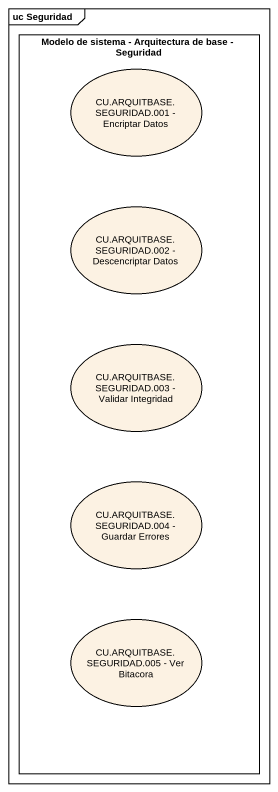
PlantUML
@startuml
mainframe uc Seguridad
rectangle "Modelo de sistema - Arquitectura de base - Seguridad" as Modelo_de_sistema {
  usecase "CU.ARQUITBASE.SEGURIDAD.001 - Encriptar Datos" as CU_ARQUITBASE_SEGURIDAD_001
  usecase "CU.ARQUITBASE.SEGURIDAD.002 - Descencriptar Datos" as CU_ARQUITBASE_SEGURIDAD_002
  usecase "CU.ARQUITBASE.SEGURIDAD.003 - Validar Integridad" as CU_ARQUITBASE_SEGURIDAD_003
  usecase "CU.ARQUITBASE.SEGURIDAD.004 - Guardar Errores" as CU_ARQUITBASE_SEGURIDAD_004
  usecase "CU.ARQUITBASE.SEGURIDAD.005 - Ver Bitacora" as CU_ARQUITBASE_SEGURIDAD_005
}
@enduml
